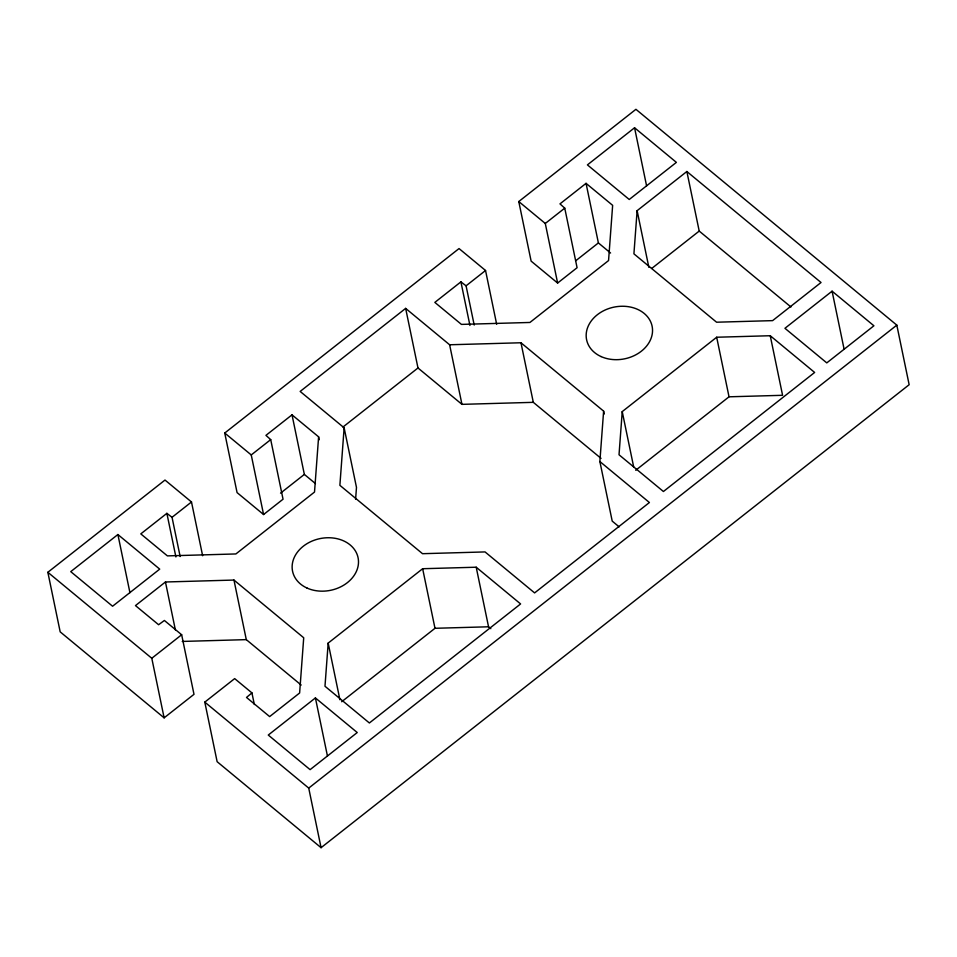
<?xml version="1.0" encoding="UTF-8"?>
<svg xmlns="http://www.w3.org/2000/svg" width="957" height="957" viewBox="0 0 957 957"><rect width="100%" height="100%" fill="white"/><g stroke="black" fill="none" stroke-linecap="round" stroke-linejoin="round"><path stroke-width="1.44" d="M496.671 324.267L485.546 270.496L459.037 248.569L224.739 433.031L237.073 492.604L263.582 514.531L283.045 499.207L270.711 439.622L265.938 435.363L292.017 414.836L318.609 436.835L314.518 492.054L235.889 553.947L167.391 555.885L140.799 533.886L166.877 513.347L172.033 517.306L180.155 556.543M328.179 643.092L324.985 686.253L369.378 722.978L520.596 603.939L476.203 567.214L422.647 568.721L328.179 643.092L339.914 699.758M344.137 427.815L339.879 485.331L422.527 553.696L485.055 551.926L534.604 592.909L649.408 502.521L599.872 461.537L603.616 411.127L520.967 342.762L449.623 344.771L405.648 308.393L300.163 391.437L344.137 427.815L356.483 487.388L355.609 499.183M622.229 411.606L619.023 454.778L663.416 491.503L814.634 372.452L770.241 335.728L716.685 337.235L622.229 411.606L633.654 466.825M637.123 210.672L633.917 253.844L716.566 322.21L772.61 320.631L821.034 282.506L686.863 171.506L637.123 210.672L648.858 267.338M474.205 325.057L466.071 285.82L460.915 281.86L434.837 302.4L461.43 324.399L529.927 322.461L608.556 260.567L612.647 205.348L586.055 183.349L559.977 203.877L564.75 208.148L577.083 267.721L557.62 283.045L531.123 261.117L518.778 201.544L635.927 109.313L896.817 325.141L909.15 384.714L321.073 847.687L217.131 761.7L204.798 702.115L234.668 678.609L251.93 692.892L246.511 697.45L269.647 716.59L299.625 692.988L303.716 637.769L233.963 580.062L165.453 581.988L135.475 605.59L158.611 624.73L164.389 620.471L181.663 634.754L193.996 694.327L164.125 717.846L60.183 631.859L47.85 572.286L164.999 480.055L191.496 501.982L202.633 555.742M117.89 534.532L70.746 571.64L112.579 606.236L159.711 569.128L117.89 534.532L129.925 592.646M634.563 127.771L587.419 164.891L629.239 199.487L676.384 162.379L634.563 127.771L646.597 185.897M172.033 517.306L191.496 501.982M263.582 514.531L251.248 454.946L270.711 439.622M466.071 285.82L485.546 270.496M557.62 283.045L545.287 223.471L564.75 208.148M342.977 427.025L417.982 367.978L405.648 308.393M280.545 493.154L304.35 474.409L292.017 414.836M575.707 260.783L598.388 242.922L586.055 183.349M164.125 717.846L151.792 658.272L181.663 634.754M651.765 268.427L699.208 231.08L686.863 171.506M315.415 697.94L268.271 735.048L310.104 769.643L357.236 732.536L315.415 697.94L327.45 756.054M832.088 291.179L784.943 328.299L826.776 362.894L873.908 325.787L832.088 291.179L844.122 349.305M341.685 701.744L434.992 628.294L488.548 626.787L490.821 628.665M635.723 470.27L729.031 396.808L782.587 395.301L770.241 335.728M321.073 847.687L308.728 788.101L896.817 325.141M417.982 367.978L461.956 404.356L533.312 402.335L601.032 458.367M182.261 641.441L246.296 639.635L301.192 685.045M699.208 231.08L790.949 306.982M598.388 242.922L610.578 253.007M518.778 201.544L545.287 223.471M619.131 526.84L612.217 521.122L599.872 461.537M304.35 474.409L315.439 483.572M224.739 433.031L251.248 454.946M47.85 572.286L151.792 658.272M204.798 702.115L308.728 788.101M716.685 337.235L729.031 396.808M603.616 411.127L604.214 414.034M520.967 342.762L533.312 402.335M460.915 281.86L469.935 325.464M449.623 344.771L461.956 404.356M476.203 567.214L488.548 626.787M422.647 568.721L434.992 628.294M318.609 436.835L319.207 439.742M233.963 580.062L246.296 639.635M251.93 692.892L254.347 704.519M166.877 513.347L175.897 556.938M165.453 581.988L175.382 629.945M307.03 588.053A33.459 26.401 -11.7 0 0 358.444 563.517A33.459 26.401 -11.7 0 0 310.463 541.794A33.459 26.401 -11.7 0 0 307.03 588.053M601.068 356.566A33.459 26.401 -11.7 0 0 652.483 332.031A33.459 26.401 -11.7 0 0 604.501 310.307A33.459 26.401 -11.7 0 0 601.068 356.566"/></g></svg>
